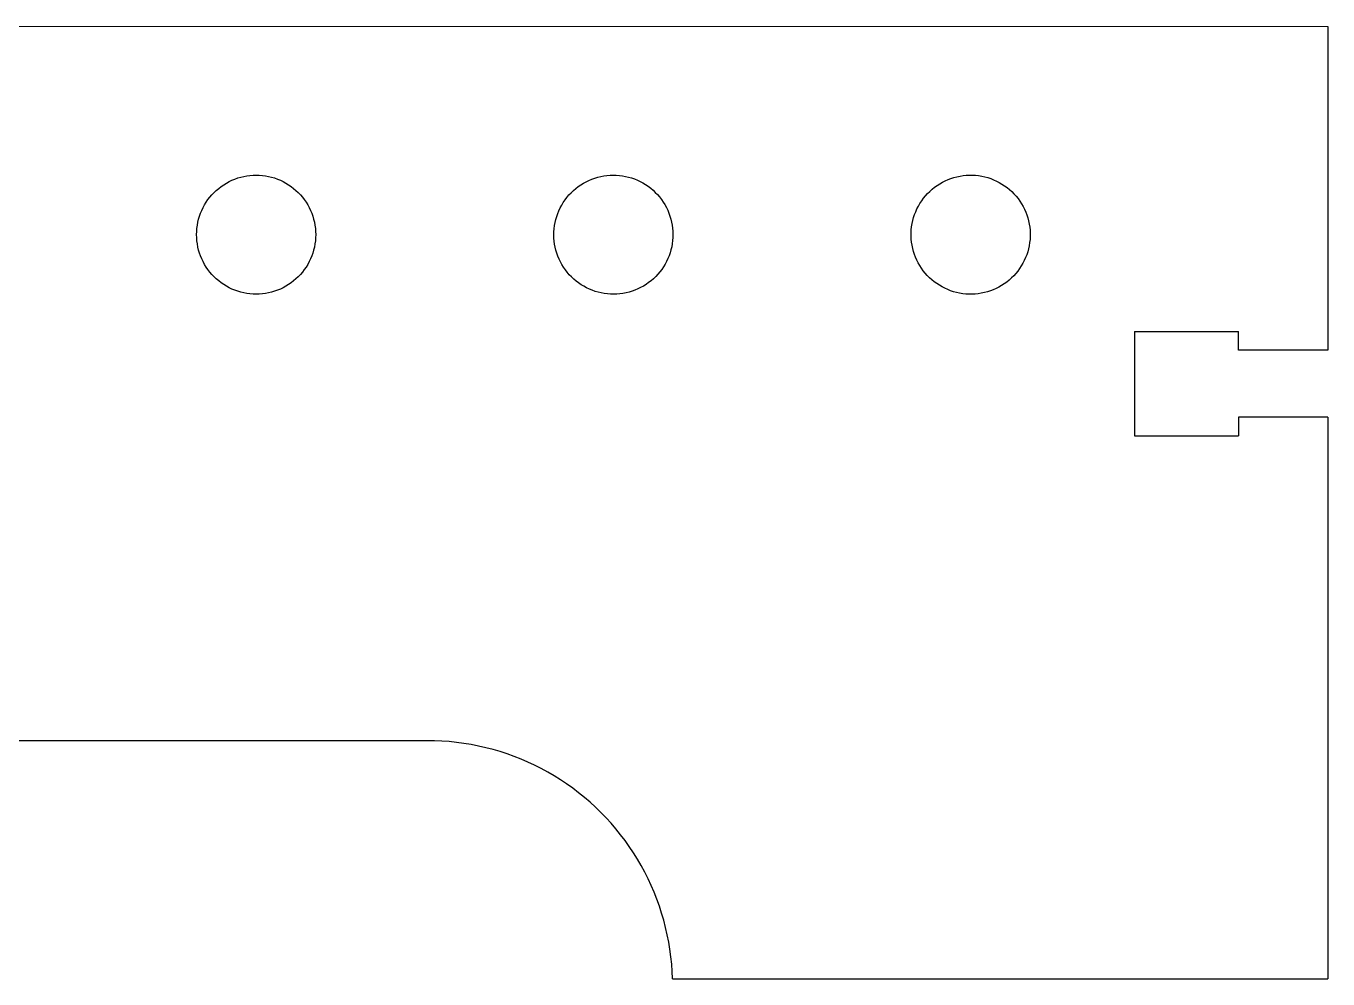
# Model space of a CAD drawing. Extents: x -81 to 81, y -45 to 45.
# Drawn here: x 38.39 to 43.85, y -44.81 to -40.81 of the extents above; entities that cross this region are included whole.
import ezdxf

# ---------------------------------------------------------------- set-up
doc = ezdxf.new("R2010")
doc.units = 0
doc.header["$MEASUREMENT"] = 0
doc.layers.get('0').update_dxf_attribs({"linetype": 'CONTINUOUS'})

msp = doc.modelspace()

# ---------------------------------------------------------------- linework, layer by layer
for p, q in [((26.1031, -40.8103), (43.8532, -40.8117)), ((43.8532, -40.8117), (43.8531, -42.1711)), ((39.1957, -41.4919), (39.206, -41.4839)), ((39.206, -41.4839), (39.2168, -41.4765)), ((39.2168, -41.4765), (39.228, -41.4697)), ((39.228, -41.4697), (39.2395, -41.4634)), ((39.2395, -41.4634), (39.2513, -41.4578)), ((39.2513, -41.4578), (39.2634, -41.4528)), ((39.2634, -41.4528), (39.2757, -41.4484)), ((39.2757, -41.4484), (39.2883, -41.4447)), ((39.2883, -41.4447), (39.301, -41.4417)), ((39.301, -41.4417), (39.3139, -41.4393)), ((39.3139, -41.4393), (39.3269, -41.4376)), ((39.3269, -41.4376), (39.3399, -41.4365)), ((39.3399, -41.4365), (39.353, -41.4362)), ((39.353, -41.4362), (39.3661, -41.4365)), ((39.3661, -41.4365), (39.3791, -41.4376)), ((39.3791, -41.4376), (39.3921, -41.4393)), ((39.3921, -41.4393), (39.405, -41.4417)), ((39.405, -41.4417), (39.4177, -41.4447)), ((39.4177, -41.4447), (39.4302, -41.4484)), ((39.4302, -41.4484), (39.4426, -41.4528)), ((39.4426, -41.4528), (39.4547, -41.4578)), ((39.4547, -41.4578), (39.4665, -41.4634)), ((39.4665, -41.4634), (39.478, -41.4697)), ((39.478, -41.4697), (39.4892, -41.4765)), ((39.4892, -41.4765), (39.4999, -41.4839)), ((39.4999, -41.4839), (39.5103, -41.4919)), ((40.6948, -41.4927), (40.7052, -41.4847)), ((40.7052, -41.4847), (40.716, -41.4772)), ((40.716, -41.4772), (40.7271, -41.4703)), ((40.7271, -41.4703), (40.7386, -41.464)), ((40.7386, -41.464), (40.7504, -41.4583)), ((40.7504, -41.4583), (40.7624, -41.4533)), ((40.7624, -41.4533), (40.7747, -41.4489)), ((40.7747, -41.4489), (40.7873, -41.4451)), ((40.7873, -41.4451), (40.8, -41.442)), ((40.8, -41.442), (40.8128, -41.4395)), ((40.8128, -41.4395), (40.8258, -41.4378)), ((40.8258, -41.4378), (40.8389, -41.4367)), ((40.8389, -41.4367), (40.8519, -41.4363)), ((40.8519, -41.4363), (40.865, -41.4366)), ((40.865, -41.4366), (40.8781, -41.4376)), ((40.8781, -41.4376), (40.8911, -41.4392)), ((40.8911, -41.4392), (40.9039, -41.4415)), ((40.9039, -41.4415), (40.9167, -41.4445)), ((40.9167, -41.4445), (40.9292, -41.4482)), ((40.9292, -41.4482), (40.9416, -41.4525)), ((40.9416, -41.4525), (40.9537, -41.4575)), ((40.9537, -41.4575), (40.9656, -41.4631)), ((40.9656, -41.4631), (40.9771, -41.4693)), ((40.9771, -41.4693), (40.9883, -41.4761)), ((40.9883, -41.4761), (40.9991, -41.4834)), ((40.9991, -41.4834), (41.0095, -41.4914)), ((42.1913, -41.4958), (42.2015, -41.4876)), ((42.2015, -41.4876), (42.2121, -41.4799)), ((42.2121, -41.4799), (42.2231, -41.4728)), ((42.2231, -41.4728), (42.2344, -41.4663)), ((42.2344, -41.4663), (42.2461, -41.4604)), ((42.2461, -41.4604), (42.2581, -41.4551)), ((42.2581, -41.4551), (42.2703, -41.4505)), ((42.2703, -41.4505), (42.2828, -41.4465)), ((42.2828, -41.4465), (42.2954, -41.4431)), ((42.2954, -41.4431), (42.3083, -41.4404)), ((42.3083, -41.4404), (42.3212, -41.4384)), ((42.3212, -41.4384), (42.3342, -41.4371)), ((42.3342, -41.4371), (42.3473, -41.4365)), ((42.3473, -41.4365), (42.3604, -41.4365)), ((42.3604, -41.4365), (42.3734, -41.4372)), ((42.3734, -41.4372), (42.3865, -41.4386)), ((42.3865, -41.4386), (42.3994, -41.4407)), ((42.3994, -41.4407), (42.4122, -41.4435)), ((42.4122, -41.4435), (42.4248, -41.4469)), ((42.4248, -41.4469), (42.4372, -41.451)), ((42.4372, -41.451), (42.4494, -41.4558)), ((42.4494, -41.4558), (42.4614, -41.4611)), ((42.4614, -41.4611), (42.473, -41.4671)), ((42.473, -41.4671), (42.4843, -41.4737)), ((42.4843, -41.4737), (42.4953, -41.4808)), ((42.4953, -41.4808), (42.5058, -41.4886)), ((42.5058, -41.4886), (42.516, -41.4968)), ((39.1433, -41.55), (39.1507, -41.5393)), ((39.1507, -41.5393), (39.1587, -41.5289)), ((39.1587, -41.5289), (39.1672, -41.5189)), ((39.1672, -41.5189), (39.1762, -41.5094)), ((39.1762, -41.5094), (39.1857, -41.5004)), ((39.1857, -41.5004), (39.1957, -41.4919)), ((39.5103, -41.4919), (39.5203, -41.5004)), ((39.5203, -41.5004), (39.5298, -41.5094)), ((39.5298, -41.5094), (39.5388, -41.5189)), ((39.5388, -41.5189), (39.5473, -41.5289)), ((39.5473, -41.5289), (39.5552, -41.5393)), ((39.5552, -41.5393), (39.5627, -41.55)), ((40.6428, -41.551), (40.6501, -41.5402)), ((40.6501, -41.5402), (40.658, -41.5298)), ((40.658, -41.5298), (40.6665, -41.5198)), ((40.6665, -41.5198), (40.6755, -41.5103)), ((40.6755, -41.5103), (40.6849, -41.5012)), ((40.6849, -41.5012), (40.6948, -41.4927)), ((41.0095, -41.4914), (41.0195, -41.4998)), ((41.0195, -41.4998), (41.029, -41.5088)), ((41.029, -41.5088), (41.0381, -41.5182)), ((41.0381, -41.5182), (41.0466, -41.5282)), ((41.0466, -41.5282), (41.0546, -41.5385)), ((41.0546, -41.5385), (41.0621, -41.5493)), ((42.1403, -41.5551), (42.1474, -41.5441)), ((42.1474, -41.5441), (42.1552, -41.5335)), ((42.1552, -41.5335), (42.1634, -41.5234)), ((42.1634, -41.5234), (42.1722, -41.5137)), ((42.1722, -41.5137), (42.1815, -41.5045)), ((42.1815, -41.5045), (42.1913, -41.4958)), ((42.516, -41.4968), (42.5257, -41.5056)), ((42.5257, -41.5056), (42.5349, -41.5149)), ((42.5349, -41.5149), (42.5436, -41.5247)), ((42.5436, -41.5247), (42.5518, -41.5349)), ((42.5518, -41.5349), (42.5595, -41.5455)), ((39.1152, -41.6089), (39.1196, -41.5966)), ((39.1196, -41.5966), (39.1246, -41.5845)), ((39.1246, -41.5845), (39.1302, -41.5727)), ((39.1302, -41.5727), (39.1365, -41.5612)), ((39.1365, -41.5612), (39.1433, -41.55)), ((39.5627, -41.55), (39.5695, -41.5612)), ((39.5695, -41.5612), (39.5757, -41.5727)), ((39.5757, -41.5727), (39.5814, -41.5845)), ((39.5814, -41.5845), (39.5864, -41.5966)), ((39.5864, -41.5966), (39.5908, -41.6089)), ((40.6149, -41.61), (40.6192, -41.5977)), ((40.6192, -41.5977), (40.6242, -41.5856)), ((40.6242, -41.5856), (40.6298, -41.5737)), ((40.6298, -41.5737), (40.636, -41.5622)), ((40.636, -41.5622), (40.6428, -41.551)), ((41.0621, -41.5493), (41.069, -41.5604)), ((41.069, -41.5604), (41.0753, -41.5719)), ((41.0753, -41.5719), (41.081, -41.5837)), ((41.081, -41.5837), (41.086, -41.5957)), ((41.086, -41.5957), (41.0904, -41.608)), ((42.1176, -41.6022), (42.1223, -41.59)), ((42.1223, -41.59), (42.1277, -41.578)), ((42.1277, -41.578), (42.1337, -41.5664)), ((42.1337, -41.5664), (42.1403, -41.5551)), ((42.5595, -41.5455), (42.5666, -41.5565)), ((42.5666, -41.5565), (42.5731, -41.5678)), ((42.5731, -41.5678), (42.579, -41.5795)), ((42.579, -41.5795), (42.5843, -41.5915)), ((42.5843, -41.5915), (42.5889, -41.6037)), ((39.1044, -41.6601), (39.1061, -41.6471)), ((39.1061, -41.6471), (39.1085, -41.6342)), ((39.1085, -41.6342), (39.1115, -41.6215)), ((39.1115, -41.6215), (39.1152, -41.6089)), ((39.5908, -41.6089), (39.5945, -41.6215)), ((39.5945, -41.6215), (39.5975, -41.6342)), ((39.5975, -41.6342), (39.5999, -41.6471)), ((39.5999, -41.6471), (39.6016, -41.6601)), ((40.6043, -41.6612), (40.6059, -41.6482)), ((40.6059, -41.6482), (40.6082, -41.6354)), ((40.6082, -41.6354), (40.6112, -41.6226)), ((40.6112, -41.6226), (40.6149, -41.61)), ((41.0904, -41.608), (41.0942, -41.6206)), ((41.0942, -41.6206), (41.0973, -41.6333)), ((41.0973, -41.6333), (41.0997, -41.6462)), ((41.0997, -41.6462), (41.1015, -41.6591)), ((42.1038, -41.666), (42.1052, -41.6529)), ((42.1052, -41.6529), (42.1073, -41.64)), ((42.1073, -41.64), (42.1101, -41.6272)), ((42.1101, -41.6272), (42.1135, -41.6146)), ((42.1135, -41.6146), (42.1176, -41.6022)), ((42.5889, -41.6037), (42.5929, -41.6162)), ((42.5929, -41.6162), (42.5963, -41.6289)), ((42.5963, -41.6289), (42.599, -41.6417)), ((42.599, -41.6417), (42.601, -41.6546)), ((39.103, -41.6862), (39.1033, -41.6731)), ((39.1033, -41.6993), (39.103, -41.6862)), ((39.1033, -41.6731), (39.1044, -41.6601)), ((39.1044, -41.7123), (39.1033, -41.6993)), ((39.6016, -41.6601), (39.6027, -41.6731)), ((39.6027, -41.6993), (39.6016, -41.7123)), ((39.6027, -41.6731), (39.603, -41.6862)), ((39.603, -41.6862), (39.6027, -41.6993)), ((40.603, -41.6874), (40.6033, -41.6743)), ((40.6034, -41.7004), (40.603, -41.6874)), ((40.6033, -41.6743), (40.6043, -41.6612)), ((40.6045, -41.7135), (40.6034, -41.7004)), ((41.1015, -41.6591), (41.1026, -41.6722)), ((41.1027, -41.6983), (41.1017, -41.7114)), ((41.1026, -41.6722), (41.103, -41.6852)), ((41.103, -41.6852), (41.1027, -41.6983)), ((42.1031, -41.679), (42.1038, -41.666)), ((42.1031, -41.6921), (42.1031, -41.679)), ((42.1037, -41.7052), (42.1031, -41.6921)), ((42.105, -41.7182), (42.1037, -41.7052)), ((42.6022, -41.7068), (42.6007, -41.7199)), ((42.601, -41.6546), (42.6023, -41.6676)), ((42.6029, -41.6938), (42.6022, -41.7068)), ((42.6023, -41.6676), (42.6029, -41.6807)), ((42.6029, -41.6807), (42.6029, -41.6938)), ((39.1061, -41.7253), (39.1044, -41.7123)), ((39.1085, -41.7382), (39.1061, -41.7253)), ((39.1115, -41.7509), (39.1085, -41.7382)), ((39.1152, -41.7635), (39.1115, -41.7509)), ((39.5945, -41.7509), (39.5908, -41.7635)), ((39.5975, -41.7382), (39.5945, -41.7509)), ((39.5999, -41.7253), (39.5975, -41.7382)), ((39.6016, -41.7123), (39.5999, -41.7253)), ((40.6062, -41.7264), (40.6045, -41.7135)), ((40.6087, -41.7393), (40.6062, -41.7264)), ((40.6118, -41.752), (40.6087, -41.7393)), ((40.6156, -41.7646), (40.6118, -41.752)), ((41.0911, -41.7626), (41.0868, -41.7749)), ((41.0947, -41.75), (41.0911, -41.7626)), ((41.0977, -41.7372), (41.0947, -41.75)), ((41.1001, -41.7244), (41.0977, -41.7372)), ((41.1017, -41.7114), (41.1001, -41.7244)), ((42.107, -41.7311), (42.105, -41.7182)), ((42.1097, -41.7439), (42.107, -41.7311)), ((42.1131, -41.7566), (42.1097, -41.7439)), ((42.1171, -41.7691), (42.1131, -41.7566)), ((42.5925, -41.7582), (42.5884, -41.7706)), ((42.5959, -41.7456), (42.5925, -41.7582)), ((42.5987, -41.7328), (42.5959, -41.7456)), ((42.6007, -41.7199), (42.5987, -41.7328)), ((39.1196, -41.7758), (39.1152, -41.7635)), ((39.1246, -41.7879), (39.1196, -41.7758)), ((39.1302, -41.7997), (39.1246, -41.7879)), ((39.1365, -41.8112), (39.1302, -41.7997)), ((39.1433, -41.8224), (39.1365, -41.8112)), ((39.5695, -41.8112), (39.5627, -41.8224)), ((39.5757, -41.7997), (39.5695, -41.8112)), ((39.5814, -41.7879), (39.5757, -41.7997)), ((39.5864, -41.7758), (39.5814, -41.7879)), ((39.5908, -41.7635), (39.5864, -41.7758)), ((40.62, -41.7769), (40.6156, -41.7646)), ((40.625, -41.7889), (40.62, -41.7769)), ((40.6307, -41.8007), (40.625, -41.7889)), ((40.637, -41.8122), (40.6307, -41.8007)), ((40.6439, -41.8233), (40.637, -41.8122)), ((41.07, -41.8104), (41.0632, -41.8216)), ((41.0762, -41.7989), (41.07, -41.8104)), ((41.0818, -41.787), (41.0762, -41.7989)), ((41.0868, -41.7749), (41.0818, -41.787)), ((42.1217, -41.7813), (42.1171, -41.7691)), ((42.127, -41.7933), (42.1217, -41.7813)), ((42.1329, -41.805), (42.127, -41.7933)), ((42.1394, -41.8163), (42.1329, -41.805)), ((42.1465, -41.8273), (42.1394, -41.8163)), ((42.5723, -41.8064), (42.5657, -41.8177)), ((42.5783, -41.7948), (42.5723, -41.8064)), ((42.5836, -41.7828), (42.5783, -41.7948)), ((42.5884, -41.7706), (42.5836, -41.7828)), ((39.1507, -41.8331), (39.1433, -41.8224)), ((39.1587, -41.8435), (39.1507, -41.8331)), ((39.1672, -41.8535), (39.1587, -41.8435)), ((39.1762, -41.863), (39.1672, -41.8535)), ((39.1857, -41.872), (39.1762, -41.863)), ((39.1957, -41.8805), (39.1857, -41.872)), ((39.5203, -41.872), (39.5103, -41.8805)), ((39.5298, -41.863), (39.5203, -41.872)), ((39.5388, -41.8535), (39.5298, -41.863)), ((39.5473, -41.8435), (39.5388, -41.8535)), ((39.5552, -41.8331), (39.5473, -41.8435)), ((39.5627, -41.8224), (39.5552, -41.8331)), ((40.6514, -41.8341), (40.6439, -41.8233)), ((40.6594, -41.8444), (40.6514, -41.8341)), ((40.6679, -41.8544), (40.6594, -41.8444)), ((40.677, -41.8638), (40.6679, -41.8544)), ((40.6865, -41.8728), (40.677, -41.8638)), ((41.0211, -41.8714), (41.0111, -41.8799)), ((41.0305, -41.8623), (41.0211, -41.8714)), ((41.0395, -41.8528), (41.0305, -41.8623)), ((41.0479, -41.8428), (41.0395, -41.8528)), ((41.0559, -41.8324), (41.0479, -41.8428)), ((41.0632, -41.8216), (41.0559, -41.8324)), ((42.1541, -41.8379), (42.1465, -41.8273)), ((42.1624, -41.8481), (42.1541, -41.8379)), ((42.1711, -41.8579), (42.1624, -41.8481)), ((42.1803, -41.8672), (42.1711, -41.8579)), ((42.19, -41.876), (42.1803, -41.8672)), ((42.5245, -41.8683), (42.5147, -41.877)), ((42.5338, -41.8591), (42.5245, -41.8683)), ((42.5426, -41.8494), (42.5338, -41.8591)), ((42.5508, -41.8393), (42.5426, -41.8494)), ((42.5586, -41.8287), (42.5508, -41.8393)), ((42.5657, -41.8177), (42.5586, -41.8287)), ((39.206, -41.8885), (39.1957, -41.8805)), ((39.2168, -41.8959), (39.206, -41.8885)), ((39.228, -41.9027), (39.2168, -41.8959)), ((39.2395, -41.909), (39.228, -41.9027)), ((39.2513, -41.9146), (39.2395, -41.909)), ((39.2634, -41.9196), (39.2513, -41.9146)), ((39.2757, -41.924), (39.2634, -41.9196)), ((39.2883, -41.9277), (39.2757, -41.924)), ((39.4302, -41.924), (39.4177, -41.9277)), ((39.4426, -41.9196), (39.4302, -41.924)), ((39.4547, -41.9146), (39.4426, -41.9196)), ((39.4665, -41.909), (39.4547, -41.9146)), ((39.478, -41.9027), (39.4665, -41.909)), ((39.4892, -41.8959), (39.478, -41.9027)), ((39.4999, -41.8885), (39.4892, -41.8959)), ((39.5103, -41.8805), (39.4999, -41.8885)), ((40.6965, -41.8812), (40.6865, -41.8728)), ((40.7069, -41.8892), (40.6965, -41.8812)), ((40.7177, -41.8965), (40.7069, -41.8892)), ((40.7289, -41.9033), (40.7177, -41.8965)), ((40.7404, -41.9095), (40.7289, -41.9033)), ((40.7523, -41.9151), (40.7404, -41.9095)), ((40.7644, -41.9201), (40.7523, -41.9151)), ((40.7767, -41.9244), (40.7644, -41.9201)), ((40.7893, -41.9281), (40.7767, -41.9244)), ((40.9312, -41.9237), (40.9187, -41.9275)), ((40.9436, -41.9193), (40.9312, -41.9237)), ((40.9556, -41.9143), (40.9436, -41.9193)), ((40.9674, -41.9086), (40.9556, -41.9143)), ((40.9789, -41.9023), (40.9674, -41.9086)), ((40.99, -41.8954), (40.9789, -41.9023)), ((41.0008, -41.8879), (40.99, -41.8954)), ((41.0111, -41.8799), (41.0008, -41.8879)), ((42.2001, -41.8842), (42.19, -41.876)), ((42.2107, -41.892), (42.2001, -41.8842)), ((42.2217, -41.8991), (42.2107, -41.892)), ((42.233, -41.9057), (42.2217, -41.8991)), ((42.2446, -41.9117), (42.233, -41.9057)), ((42.2566, -41.917), (42.2446, -41.9117)), ((42.2688, -41.9218), (42.2566, -41.917)), ((42.2812, -41.9259), (42.2688, -41.9218)), ((42.2938, -41.9293), (42.2812, -41.9259)), ((42.4232, -41.9263), (42.4105, -41.9297)), ((42.4357, -41.9223), (42.4232, -41.9263)), ((42.4479, -41.9177), (42.4357, -41.9223)), ((42.4599, -41.9124), (42.4479, -41.9177)), ((42.4715, -41.9065), (42.4599, -41.9124)), ((42.4829, -41.9), (42.4715, -41.9065)), ((42.4939, -41.8929), (42.4829, -41.9)), ((42.5045, -41.8852), (42.4939, -41.8929)), ((42.5147, -41.877), (42.5045, -41.8852)), ((39.301, -41.9307), (39.2883, -41.9277)), ((39.3139, -41.9331), (39.301, -41.9307)), ((39.3269, -41.9348), (39.3139, -41.9331)), ((39.3399, -41.9359), (39.3269, -41.9348)), ((39.353, -41.9362), (39.3399, -41.9359)), ((39.3661, -41.9359), (39.353, -41.9362)), ((39.3791, -41.9348), (39.3661, -41.9359)), ((39.3921, -41.9331), (39.3791, -41.9348)), ((39.405, -41.9307), (39.3921, -41.9331)), ((39.4177, -41.9277), (39.405, -41.9307)), ((40.802, -41.9311), (40.7893, -41.9281)), ((40.8149, -41.9334), (40.802, -41.9311)), ((40.8279, -41.935), (40.8149, -41.9334)), ((40.841, -41.936), (40.8279, -41.935)), ((40.854, -41.9363), (40.841, -41.936)), ((40.8671, -41.9359), (40.854, -41.9363)), ((40.8802, -41.9348), (40.8671, -41.9359)), ((40.8931, -41.9331), (40.8802, -41.9348)), ((40.906, -41.9306), (40.8931, -41.9331)), ((40.9187, -41.9275), (40.906, -41.9306)), ((42.3066, -41.9321), (42.2938, -41.9293)), ((42.3195, -41.9342), (42.3066, -41.9321)), ((42.3325, -41.9356), (42.3195, -41.9342)), ((42.3456, -41.9363), (42.3325, -41.9356)), ((42.3587, -41.9363), (42.3456, -41.9363)), ((42.3718, -41.9357), (42.3587, -41.9363)), ((42.3848, -41.9344), (42.3718, -41.9357)), ((42.3977, -41.9324), (42.3848, -41.9344)), ((42.4105, -41.9297), (42.3977, -41.9324)), ((43.0406, -42.0929), (43.0405, -42.5304)), ((43.0406, -42.0929), (43.4781, -42.093)), ((43.4781, -42.1711), (43.4781, -42.093)), ((43.8531, -42.1711), (43.4781, -42.1711)), ((43.853, -42.4524), (43.478, -42.4523)), ((43.478, -42.4523), (43.478, -42.5305)), ((43.853, -42.4524), (43.8528, -44.8117)), ((43.0405, -42.5304), (43.478, -42.5305)), ((40.1015, -43.8114), (25.1029, -43.8102)), ((40.1326, -43.8127), (40.1015, -43.8114)), ((40.1637, -43.815), (40.1326, -43.8127)), ((40.1947, -43.8183), (40.1637, -43.815)), ((40.2256, -43.8225), (40.1947, -43.8183)), ((40.2564, -43.8276), (40.2256, -43.8225)), ((40.287, -43.8336), (40.2564, -43.8276)), ((40.3174, -43.8406), (40.287, -43.8336)), ((40.3475, -43.8485), (40.3174, -43.8406)), ((40.3774, -43.8572), (40.3475, -43.8485)), ((40.4071, -43.8669), (40.3774, -43.8572)), ((40.4364, -43.8775), (40.4071, -43.8669)), ((40.4654, -43.889), (40.4364, -43.8775)), ((40.494, -43.9013), (40.4654, -43.889)), ((40.5223, -43.9145), (40.494, -43.9013)), ((40.5501, -43.9286), (40.5223, -43.9145)), ((40.5775, -43.9435), (40.5501, -43.9286)), ((40.6044, -43.9592), (40.5775, -43.9435)), ((40.6309, -43.9757), (40.6044, -43.9592)), ((40.6568, -43.993), (40.6309, -43.9757)), ((40.6822, -44.0111), (40.6568, -43.993)), ((40.707, -44.0299), (40.6822, -44.0111)), ((40.7313, -44.0495), (40.707, -44.0299)), ((40.7549, -44.0698), (40.7313, -44.0495)), ((40.778, -44.0909), (40.7549, -44.0698)), ((40.8003, -44.1126), (40.778, -44.0909)), ((40.822, -44.135), (40.8003, -44.1126)), ((40.8431, -44.158), (40.822, -44.135)), ((40.8634, -44.1816), (40.8431, -44.158)), ((40.883, -44.2059), (40.8634, -44.1816)), ((40.9018, -44.2307), (40.883, -44.2059)), ((40.9199, -44.2561), (40.9018, -44.2307)), ((40.9372, -44.2821), (40.9199, -44.2561)), ((40.9537, -44.3085), (40.9372, -44.2821)), ((40.9694, -44.3354), (40.9537, -44.3085)), ((40.9843, -44.3628), (40.9694, -44.3354)), ((40.9983, -44.3907), (40.9843, -44.3628)), ((41.0115, -44.4189), (40.9983, -44.3907)), ((41.0239, -44.4475), (41.0115, -44.4189)), ((41.0353, -44.4765), (41.0239, -44.4475)), ((41.0459, -44.5059), (41.0353, -44.4765)), ((41.0556, -44.5355), (41.0459, -44.5059)), ((41.0644, -44.5654), (41.0556, -44.5355)), ((41.0723, -44.5956), (41.0644, -44.5654)), ((41.0792, -44.626), (41.0723, -44.5956)), ((41.0852, -44.6566), (41.0792, -44.626)), ((41.0904, -44.6873), (41.0852, -44.6566)), ((41.0945, -44.7182), (41.0904, -44.6873)), ((41.0978, -44.7492), (41.0945, -44.7182)), ((41.1001, -44.7803), (41.0978, -44.7492)), ((41.1013, -44.81), (41.1001, -44.7803)), ((41.1013, -44.8115), (41.1013, -44.81)), ((41.1013, -44.8115), (43.8528, -44.8117))]:
    msp.add_line(p, q)

doc.saveas('drawing.dxf')
